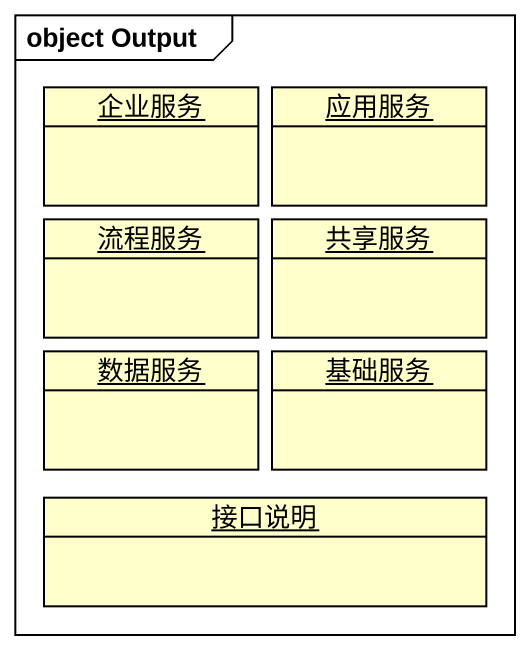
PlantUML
@startuml
mainframe object Output
hide circle
hide empty members
object 企业服务
object 应用服务
object 流程服务
object 共享服务
object 数据服务
object 基础服务
object 接口说明
@enduml
